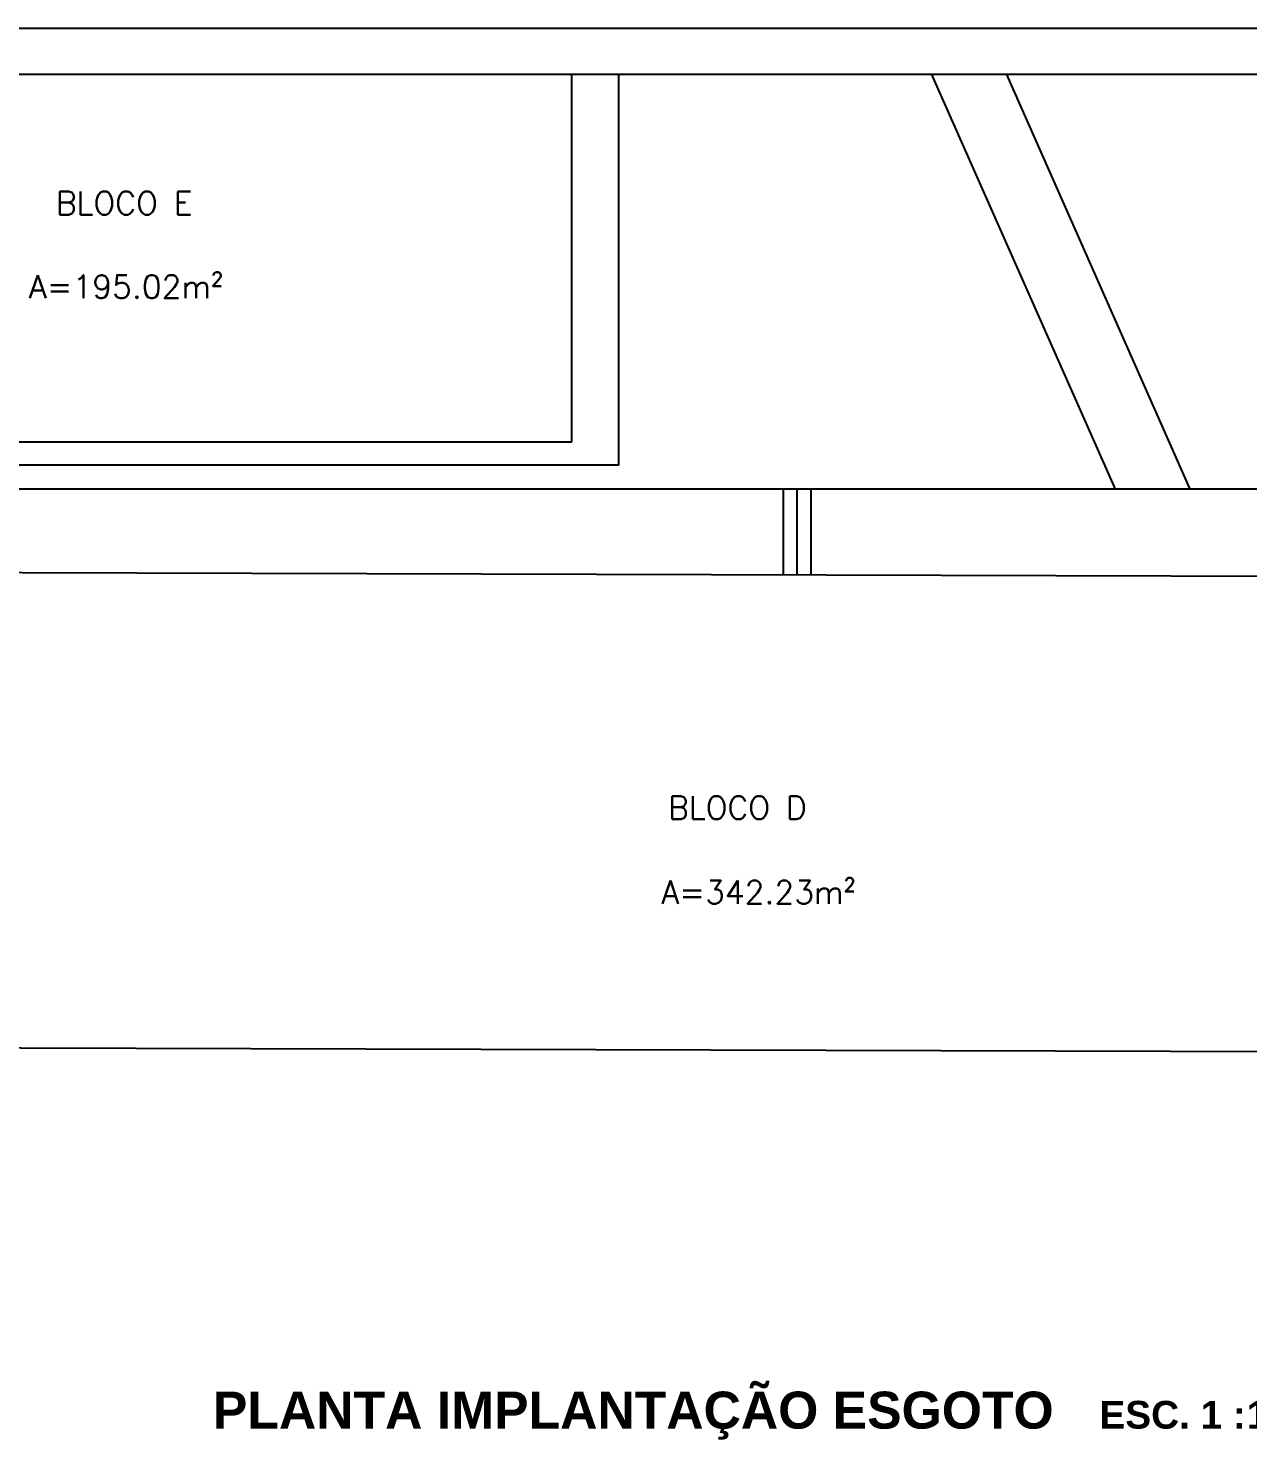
# Model space of a CAD drawing. Header units: millimetres. Extents: x -2485 to 3289, y -257 to 1952.
# Drawn here: x 47.17 to 52.45, y 54.41 to 60.51 of the extents above; entities that cross this region are included whole.
import ezdxf
from ezdxf.enums import TextEntityAlignment as Align

# ---------------------------------------------------------------- set-up
doc = ezdxf.new("R2010")
doc.units = ezdxf.units.MM
doc.header["$LTSCALE"] = 0.3
for name, color, linetype in [('PAREDE_CTR25', 7, 'Continuous'), ('TEX', 11, 'Continuous'), ('TEXTO', 3, 'Continuous')]:
    doc.layers.add(name, color=color, linetype=linetype)
doc.styles.add('ROMANS', font='romans.shx', dxfattribs={"height": 0.03})
doc.styles.add('SANSSERIFBOLD', font='sasb____.pfb')

# ---------------------------------------------------------------- blocks, each defined once
blk = doc.blocks.new('PN')
at = {"layer": 'TEX', "color": 3, "linetype": 'Continuous', "style": 'SANSSERIFBOLD'}
blk.add_text('ESC. 1 :', height=0.06, dxfattribs=at).set_placement((-0.078, 0.0123), align=Align.CENTER)
at = {"layer": 'TEX', "color": 9, "style": 'SANSSERIFBOLD'}
blk.add_attdef('NOME', text='', height=0.08, dxfattribs=at).set_placement((-0.3353, 0.0123), align=Align.RIGHT)
at = {"layer": 'TEX', "color": 3, "style": 'SANSSERIFBOLD'}
blk.add_attdef('ESCALA', (0.0825, 0.0123), '', height=0.06, dxfattribs=at)

msp = doc.modelspace()

# ---------------------------------------------------------------- linework, layer by layer
at = {"color": 4, "linetype": 'Continuous'}
msp.add_line((29.554208, 60.510518), (59.329768, 60.510518), dxfattribs=at)
at = {"color": 12, "linetype": 'Continuous'}
msp.add_line((59.129768, 60.310518), (30.054208, 60.310518), dxfattribs=at)
at = {"layer": 'PAREDE_CTR25'}
for p, q in [((49.52458, 58.729508), (49.52458, 60.310518)), ((49.52458, 58.720671), (49.52458, 60.310518)), ((49.728806, 58.620683), (49.728806, 60.310518)), ((49.728806, 58.620683), (49.728806, 60.310518)), ((51.876933, 58.517072), (51.082723, 60.310518)), ((52.20062, 58.517072), (51.40641, 60.310518)), ((49.52458, 58.720671), (45.51431, 58.720671)), ((49.728806, 58.620683), (44.021453, 58.620683)), ((49.728806, 58.620683), (45.414322, 58.620683)), ((53.10974, 58.517072), (46.150856, 58.517072)), ((50.440035, 58.145194), (50.440035, 58.517072)), ((50.500027, 58.145027), (50.500027, 58.517072)), ((50.56002, 58.144861), (50.56002, 58.517072))]:
    msp.add_line(p, q, dxfattribs=at)
msp.add_lwpolyline([(53.10974, 58.137774), (46.150857, 58.157115), (46.145147, 56.102743), (53.10974, 56.083385)], dxfattribs=at)

# ---------------------------------------------------------------- block references
at = {"layer": 'TEXTO', "xscale": 2, "yscale": 2, "zscale": 2}
msp.add_blockref('PN', (52.280296, 54.428615), dxfattribs=at).add_auto_attribs({'NOME': 'PLANTA IMPLANTAÇÃO ESGOTO', 'ESCALA': '100'})

# ---------------------------------------------------------------- texts
at = {"layer": 'TEXTO', "style": 'ROMANS'}
for s, p in [('BLOCO E', (47.587979, 59.754054)), ('A=195.02m²', (47.595673, 59.398683)), ('BLOCO D', (50.241165, 57.13898)), ('A=342.23m²', (50.332622, 56.779666))]:
    msp.add_text(s, height=0.1, dxfattribs=at).set_placement(p, align=Align.MIDDLE)

doc.saveas('drawing.dxf')
